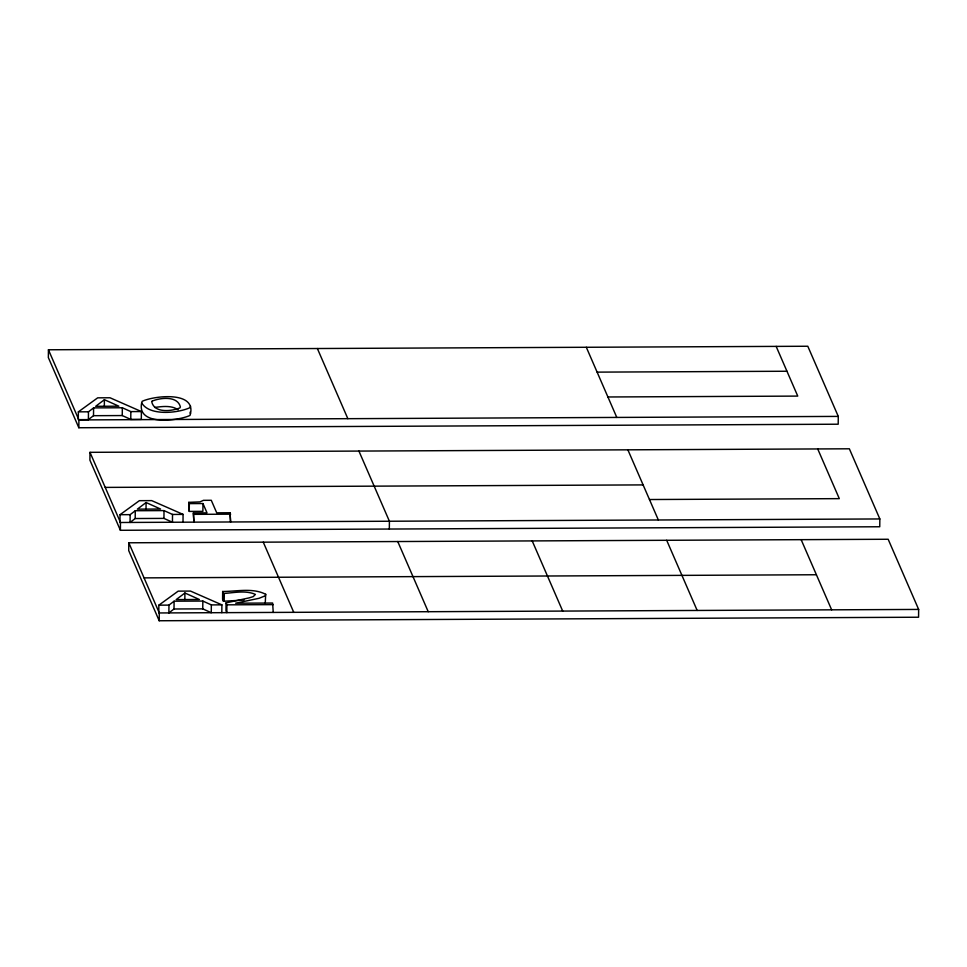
<?xml version="1.0" encoding="UTF-8"?>
<svg xmlns="http://www.w3.org/2000/svg" width="967" height="967" viewBox="0 0 967 967"><rect width="100%" height="100%" fill="white"/><g stroke="black" fill="none" stroke-linecap="round" stroke-linejoin="round"><path stroke-width="1.45" d="M48.435 349.776L48.35 357.572L78.835 427.74L838.196 424.211L838.28 416.402L807.796 346.246L48.435 349.776L78.907 419.932L78.835 427.74M78.363 411.845L78.279 419.654L88.384 419.605L93.509 415.689L122.253 415.556L130.763 419.412L141.315 419.352L141.4 411.555L110.008 397.775L97.679 397.836L78.363 411.845L88.468 411.809L93.594 407.893L122.338 407.76L130.847 411.604L141.4 411.555M88.384 419.605L88.468 411.809M89.991 452.326L89.907 460.135L120.391 530.291L879.752 526.761L879.837 518.953L849.352 448.797L89.991 452.326L120.464 522.494L120.391 530.291M93.509 415.689L93.594 407.893M104.339 406.188L104.412 399.697L118.868 406.188L95.685 406.297L104.412 399.697M183.005 522.192L183.077 514.396L151.686 500.616L139.369 500.676L120.041 514.686L119.968 522.494L879.837 518.953M122.253 415.556L122.338 407.76M128.804 542.789L128.72 550.598L159.204 620.754L918.565 617.224L918.65 609.428L888.165 539.26L128.804 542.789L159.289 612.957L159.204 620.754M130.763 419.412L130.847 411.604M130.146 514.649L130.061 522.446L135.199 518.53L163.943 518.397L172.44 522.253L172.525 514.444L164.015 510.6L135.283 510.733L130.146 514.649L120.041 514.686M135.199 518.53L135.283 510.733M141.678 402.852C136.54 426.29 178.496 420.863 190.015 415.411C197.788 390.499 153.91 395.696 142.137 401.341L141.678 402.852C149.256 416.257 178.109 413.199 190.088 407.615L190.547 406.116M146.029 509.029L146.09 502.538L160.558 509.029L137.374 509.138L146.09 502.538M221.818 612.667L221.902 604.858L190.499 591.079L178.182 591.139L158.866 605.161L158.781 612.957L918.65 609.428M163.943 518.397L164.015 510.6M168.959 605.112L168.887 612.909L174.012 608.992L202.756 608.859L211.265 612.715L211.338 604.907L202.84 601.063L174.096 601.196L168.959 605.112L158.866 605.161M174.012 608.992L174.096 601.196M184.842 599.492L184.915 593.001L199.371 599.492L176.187 599.6L184.915 593.001M188.783 502.344L189.254 511.41L202.889 511.35L202.973 503.553L189.327 503.614L188.783 502.344L199.988 501.885L203.445 500.326L211.277 500.29L216.717 512.824L230.049 512.752L230.581 521.975L230.049 512.752M189.254 511.41L189.327 503.614M193.376 512.933L193.908 522.144L193.376 512.933L207.011 512.861L202.973 503.553M202.756 608.859L202.84 601.063M265.224 603.589L265.683 594.282C252.87 587.634 236.649 591.478 222.664 591.49L222.591 599.286L223.45 601.269L244.047 600.036M223.45 601.269L223.522 593.46L222.664 591.49M224.006 601.256L224.078 593.46C234.328 592.723 245.811 590.136 255.421 594.415L253.233 596.603L249.268 597.848L226.048 602.888L225.976 610.685L226.822 612.643L226.894 604.834L226.048 602.888M273.238 612.425L272.621 603.021L235.658 603.203L259.035 598.307L265.309 595.781L265.683 594.282M389.326 529.034L389.411 521.237L358.926 451.081M154.599 407.458C162.263 406.43 171.377 405.173 178.133 409.73M597.11 372.126L786.957 371.243M607.905 396.978L797.751 396.095L776.163 346.391M78.907 419.932L838.28 416.402M105.234 487.404L643.115 484.902M649.461 499.528L839.308 498.646L817.719 448.942M172.525 514.444L183.077 514.396M193.992 514.347L230.666 514.178M144.047 577.879L816.402 574.749M211.338 604.907L221.902 604.858M226.894 604.834L273.323 604.629M801.159 539.671L831.644 609.826M586.316 347.274L616.801 417.442M627.873 449.824L658.358 519.992M666.686 540.287L697.171 610.455M532.213 540.916L562.697 611.071M317.369 348.531L347.854 418.687M397.751 541.544L428.224 611.7M263.278 542.173L293.75 612.329M190.076 412.16L190.463 413.912M152.182 401.112L151.819 402.115C154.623 413.368 171.788 411.301 179.971 407.869L180.382 406.902C177.565 395.636 160.389 397.642 152.182 401.112"/></g></svg>
